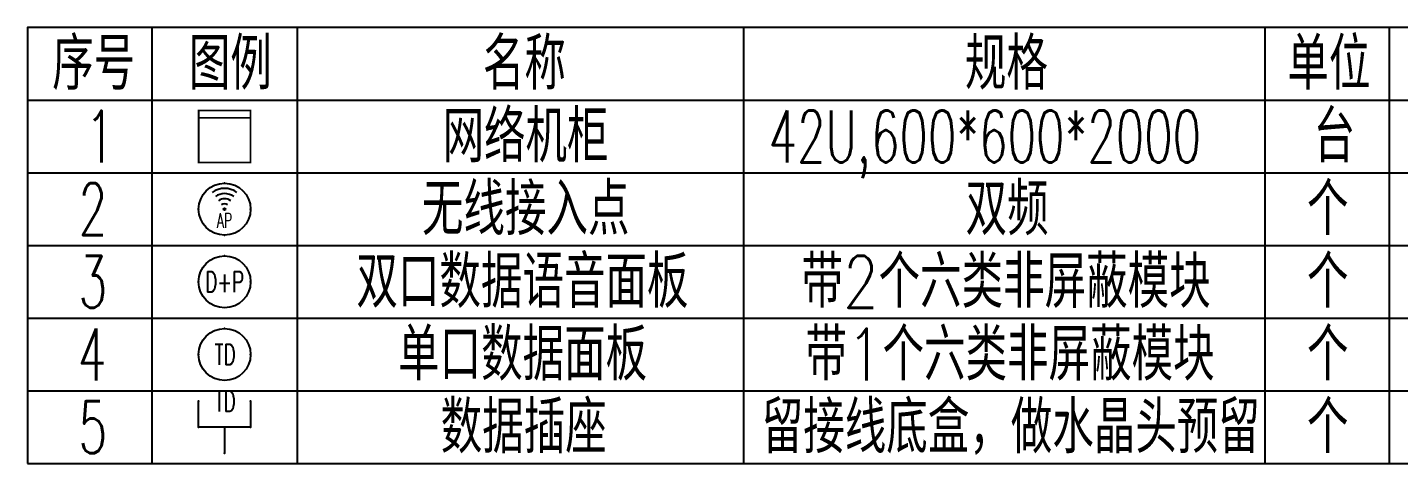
# Model space of a CAD drawing. Extents: x 1241380 to 1952554, y 1012187 to 1766051.
# Drawn here: x 1594755 to 1614576, y 1047720 to 1054020 of the extents above; entities that cross this region are included whole.
import ezdxf
from ezdxf.enums import TextEntityAlignment as Align

# ---------------------------------------------------------------- set-up
doc = ezdxf.new("R2010")
doc.units = 0
doc.layers.add('TEL_TAB', color=7, linetype='Continuous')
doc.styles.add('_TEL_DIM', font='SIMPLEX', dxfattribs={"width": 0.8, "height": 3.5, "bigfont": 'HZTXT'})

# ---------------------------------------------------------------- blocks, each defined once
blk = doc.blocks.new('$equip_U$00000092(win7-PC-hzk)')
at = {"const_width": 0.04}
blk.add_lwpolyline([(-0.6, 1.2), (0.6, 1.2), (0.6, 0), (-0.6, 0)], close=True, dxfattribs=at)
blk.add_lwpolyline([(-0.6, 1.028), (0.6, 1.028)], dxfattribs=at)
at = {"color": 7, "style": '_TEL_DIM', "flags": 1}
for tag in ['A', 'REMARK']:
    blk.add_attdef(tag, text='', height=0.00002, dxfattribs=at).set_placement((0, 0), align=Align.MIDDLE_CENTER)
at = {"color": 7, "style": '_TEL_DIM'}
blk.add_attdef('$TEXT$', text='', height=0.00002, dxfattribs=at).set_placement((0, 0), align=Align.MIDDLE_CENTER)
blk = doc.blocks.new('$equip_U$00000091(win7-PC-hzk)')
for radius in [0.714, 0.0272]:
    blk.add_circle((0, 0), radius)
for radius in [0.571, 0.428, 0.285, 0.143]:
    blk.add_arc((0, 0), radius, 53.7049, 126.2951)
for p in [(0, 0.714), (-0.714, 0), (0.714, 0), (0, -0.714)]:
    blk.add_point(p)
at = {"color": 7, "style": '_TEL_DIM', "flags": 1}
for tag in ['A', 'REMARK']:
    blk.add_attdef(tag, text='', height=0.00002, dxfattribs=at).set_placement((0, 0), align=Align.MIDDLE_CENTER)
at = {"color": 7, "style": '_TEL_DIM', "width": 0.7}
blk.add_attdef('$TEXT$', text='', height=0.4, dxfattribs=at).set_placement((0, -0.31), align=Align.MIDDLE_CENTER)
blk = doc.blocks.new('$equip_U$00000077(win7-PC-hzk)')
blk.add_circle((0, 0.5), 0.5)
for p in [(0, 0.999), (-0.5, 0.5), (0.5, 0.5)]:
    blk.add_point(p)
at = {"color": 7, "style": '_TEL_DIM', "width": 0.7}
blk.add_attdef('$TEXT$', text='', height=0.4, dxfattribs=at).set_placement((0, 0.5), align=Align.MIDDLE_CENTER)
at = {"color": 7, "style": '_TEL_DIM', "flags": 1}
for tag in ['A', 'REMARK']:
    blk.add_attdef(tag, text='', height=0.00002, dxfattribs=at).set_placement((0, 0), align=Align.MIDDLE_CENTER)
blk = doc.blocks.new('$equip_U$00000076(win7-PC-hzk)')
blk.add_circle((0, 0.5), 0.5)
for p in [(0, 0.999), (-0.5, 0.5), (0.5, 0.5)]:
    blk.add_point(p)
at = {"color": 7, "style": '_TEL_DIM'}
blk.add_attdef('$TEXT$', text='', height=0.4, dxfattribs=at).set_placement((0, 0.5), align=Align.MIDDLE_CENTER)
at = {"color": 7, "style": '_TEL_DIM', "flags": 1}
for tag in ['A', 'REMARK']:
    blk.add_attdef(tag, text='', height=0.00002, dxfattribs=at).set_placement((0, 0), align=Align.MIDDLE_CENTER)
blk = doc.blocks.new('$equip$00002670')
for p, q in [((-0.5, 0.499), (-0.5, 0.999)), ((0.5, 0.999), (0.5, 0.499)), ((0.5, 0.499), (-0.5, 0.499)), ((0, 0.5), (0, 0))]:
    blk.add_line(p, q)
for p in [(-0.5, 0.999), (0.5, 0.999), (-0.5, 0.499), (0.5, 0.499), (0, 0)]:
    blk.add_point(p)
at = {"color": 7, "style": '_TEL_DIM'}
blk.add_attdef('$TEXT$', text='', height=0.4, dxfattribs=at).set_placement((0, 0.999), align=Align.MIDDLE_CENTER)
at = {"color": 7, "style": '_TEL_DIM', "flags": 1}
blk.add_attdef('A', text='', height=0.000025, dxfattribs=at).set_placement((0, 0), align=Align.MIDDLE_CENTER)

msp = doc.modelspace()

# ---------------------------------------------------------------- linework, layer by layer
at = {"layer": 'TEL_TAB'}
msp.add_lwpolyline([(1594754.8, 1047720.2), (1648721.4, 1047720.2), (1648721.4, 1054020.2), (1594754.8, 1054020.2)], close=True, dxfattribs=at)
for points in [[(1596554.8, 1054020.2), (1596554.8, 1047720.2)], [(1598654.8, 1054020.2), (1598654.8, 1047720.2)], [(1605104.8, 1054020.2), (1605104.8, 1047720.2)], [(1612641.9, 1054020.2), (1612641.9, 1047720.2)], [(1614441.9, 1054020.2), (1614441.9, 1047720.2)], [(1594754.8, 1052970.2), (1648721.4, 1052970.2)], [(1594754.8, 1051920.2), (1648721.4, 1051920.2)], [(1594754.8, 1050870.2), (1648721.4, 1050870.2)], [(1594754.8, 1049820.2), (1648721.4, 1049820.2)], [(1594754.8, 1048770.2), (1648721.4, 1048770.2)]]:
    msp.add_lwpolyline(points, dxfattribs=at)

# ---------------------------------------------------------------- block references
at = {"layer": 'TEL_TAB', "color": 0}
for name, p, xscale, yscale, zscale in [('$equip_U$00000092(win7-PC-hzk)', (1597604.8, 1052070.2), 624.9999999029873, 624.9999999029873, 624.9999999029873), ('$equip_U$00000091(win7-PC-hzk)', (1597604.8, 1051395.2, 0), 525.3609775496477, 525.3609775496477, 525.3609775496477), ('$equip_U$00000077(win7-PC-hzk)', (1597604.8, 1049970.2, 0), 750.7499849711435, 750.7499849711435, 750.7499849711435), ('$equip_U$00000076(win7-PC-hzk)', (1597604.8, 1048920.2, 0), 750.7499849711435, 750.7499849711435, 750.7499849711435), ('$equip$00002670', (1597604.8, 1047870.5), 750, 750, 750)]:
    msp.add_blockref(name, p, dxfattribs=dict(at, xscale=xscale, yscale=yscale, zscale=zscale))

# ---------------------------------------------------------------- texts
at = {"color": 0, "style": '_TEL_DIM', "width": 0.64}
for s, height, p in [('REMARK', 0.0125, (1597604.8, 1052070.2)), ('AP', 210.14, (1597489.5, 1051127, 0)), ('D+P', 300.3, (1597325.7, 1050195, 0)), ('TD', 300.3, (1597458.4, 1049145, 0)), ('TD', 300, (1597458.5, 1048469.8))]:
    msp.add_text(s, height=height, dxfattribs=at).set_placement(p)
at = {"layer": 'TEL_TAB', "style": '_TEL_DIM'}
for s, width, p in [('序号', 0.8, (1595113.9, 1053120.2)), ('图例', 0.8, (1597087.5, 1053120.2)), ('名称', 0.8, (1601338.9, 1053120.2)), ('规格', 0.8, (1608306.5, 1053120.2)), ('单位', 0.8, (1612967.9, 1053120.2)), ('网络机柜', 0.8, (1600755.4, 1052070.2)), ('台', 0.8, (1613348.2, 1052070.2)), ('1', 0.64, (1595597.7, 1052070.2)), ('42U,600*600*2000', 0.64, (1605467.7, 1052070.2)), ('2', 0.64, (1595494.8, 1051020.2)), ('无线接入点', 0.8, (1600457.8, 1051020.2)), ('双频', 0.8, (1608315.9, 1051020.2)), ('个', 0.8, (1613251.4, 1051020.2)), ('3', 0.64, (1595494.8, 1049970.2)), ('双口数据语音面板', 0.8, (1599510.5, 1049970.2)), ('带2个六类非屏蔽模块', 0.8, (1605944.4, 1049970.2)), ('个', 0.8, (1613251.4, 1049970.2)), ('单口数据面板', 0.8, (1600112.9, 1048920.2)), ('带1个六类非屏蔽模块', 0.8, (1606001.5, 1048920.2)), ('个', 0.8, (1613251.4, 1048920.2)), ('4', 0.64, (1595483.4, 1048920.2)), ('5', 0.64, (1595494.8, 1047870.2)), ('数据插座', 0.8, (1600729.4, 1047870.2)), ('留接线底盒，做水晶头预留', 0.8, (1605370.2, 1047870.2)), ('个', 0.8, (1613251.4, 1047870.2))]:
    msp.add_text(s, height=750, dxfattribs=dict(at, width=width)).set_placement(p)

doc.saveas('drawing.dxf')
